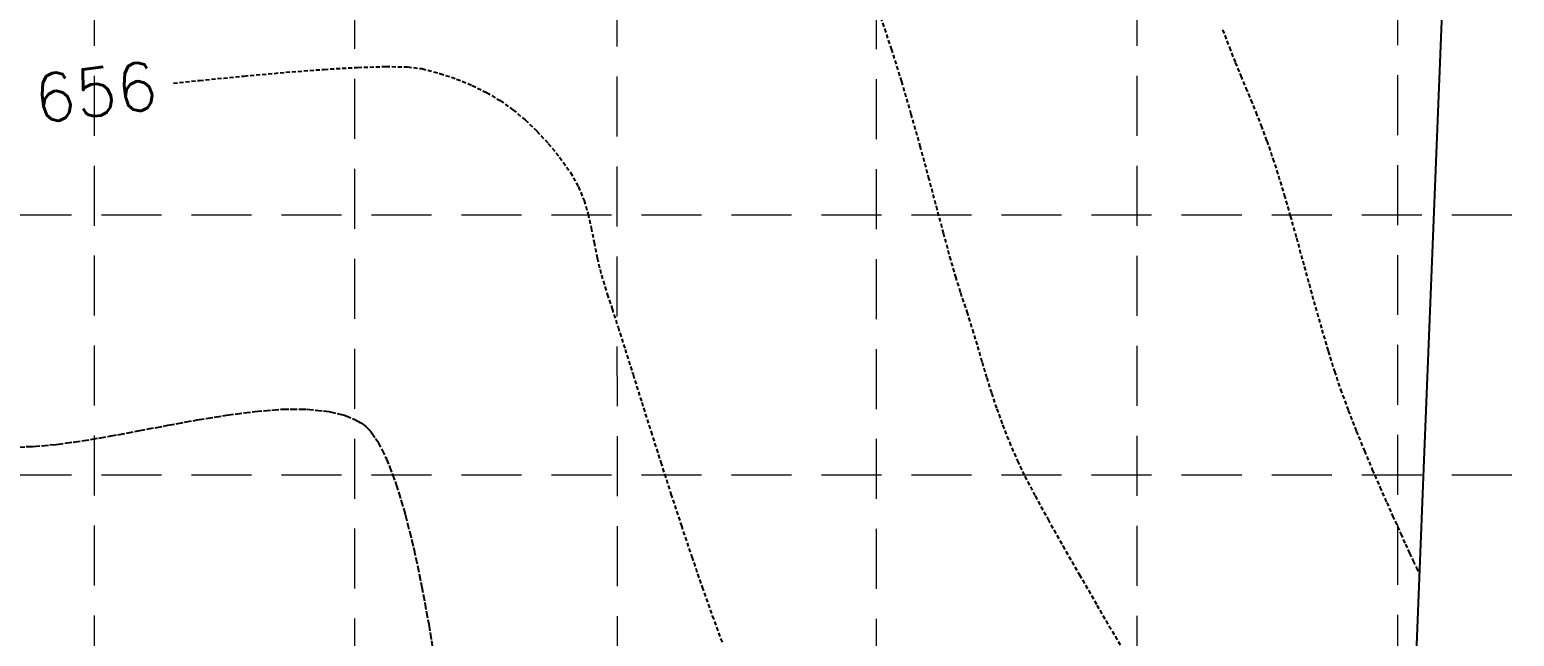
# Model space of a CAD drawing. Header units: inches. Extents: x 2507435 to 2508087, y 7097652 to 7098695.
# Drawn here: x 2507919.9 to 2508012.6, y 7097838.3 to 7097876.2 of the extents above; entities that cross this region are included whole.
import ezdxf

# ---------------------------------------------------------------- set-up
doc = ezdxf.new("R2010")
doc.units = ezdxf.units.IN
doc.header["$MEASUREMENT"] = 0
doc.linetypes.add('DASHED7', pattern=[0.5317999999999998, 0.4379999999999999, -0.0938])
doc.linetypes.add('HIDDEN', pattern=[0.375, 0.25, -0.125])
for name, color, linetype in [('CONT-MJR', 7, 'DASHED7'), ('CONT-MNR', 8, 'HIDDEN'), ('E-FENCE', 7, 'FENCE_LINE'), ('GRID', 254, 'HIDDEN')]:
    doc.layers.add(name, color=color, linetype=linetype)
doc.styles.get("Standard").update_dxf_attribs({"font": 'ARIAL.TTF'})
doc.linetypes.add('FENCE_LINE', pattern='A,0.75,-0.2,["x",Standard,S=0.1,R=0,X=-0.1,Y=-0.05],-0.075', length=1.025)

msp = doc.modelspace()

# ---------------------------------------------------------------- linework, layer by layer
at = {"layer": 'CONT-MJR', "color": 35, "extrusion": (0.1796248481936388, -0.9837351848497706, 0), "elevation": -6531919.934169946}
msp.add_lwpolyline([(3742087.997297038, 655.0000000000009), (3742089.877754453, 655.0000000000009)], dxfattribs=at)
at = {"layer": 'CONT-MJR', "color": 35, "elevation": 655}
for points in [[(2507930.351028953, 7097851.790083166), (2507932.177250726, 7097852.087821141)], [(2507939.550884076, 7097852.084170733), (2507940.194125265, 7097851.821075802)], [(2507940.194125265, 7097851.821075802), (2507940.575547394, 7097851.60252609)], [(2507923.146548294, 7097850.47620522), (2507924.865225504, 7097850.767621018)], [(2507926.661325348, 7097851.102236806), (2507928.501156829, 7097851.452306288)], [(2507940.575547394, 7097851.60252609), (2507940.751228276, 7097851.479639396)], [(2507940.751228276, 7097851.479639396), (2507940.898124913, 7097851.358867492)], [(2507941.186506487, 7097851.057586853), (2507941.605529452, 7097850.464887859)], [(2507918.591088902, 7097850.073736425), (2507920.076225748, 7097850.133958789)], [(2507920.076225748, 7097850.133958789), (2507921.53898471, 7097850.255735712)], [(2507942.764704174, 7097847.81706489), (2507943.344973797, 7097845.895576485)], [(2507943.879519073, 7097843.742717963), (2507944.368172094, 7097841.42985633)], [(2507944.810764957, 7097839.028358583), (2507945.207129754, 7097836.609591728)]]:
    msp.add_lwpolyline(points, dxfattribs=at)
at = {"layer": 'CONT-MJR', "color": 35, "extrusion": (0.1289143048340377, -0.9916557376474745, 0), "elevation": -6715317.414659755}
msp.add_lwpolyline([(3402020.000917693, 655.0000000000009), (3402021.78468232, 655.0000000000009)], dxfattribs=at)
at = {"layer": 'CONT-MJR', "color": 35, "extrusion": (0.07985940901254306, -0.9968061370157024, 0), "elevation": -6874900.627207647}
msp.add_lwpolyline([(3066754.240089277, 655.0000000000009), (3066755.923313349, 655.0000000000009)], dxfattribs=at)
at = {"layer": 'CONT-MJR', "color": 35, "extrusion": (0.007174696216609757, -0.9999742615358655, 0), "elevation": -7079676.088141561}
msp.add_lwpolyline([(2558796.008702949, 655.0000000000009), (2558797.561867675, 655.0000000000009)], dxfattribs=at)
at = {"layer": 'CONT-MJR', "color": 35, "extrusion": (-0.09979301124767313, -0.9950082185118482, 0), "elevation": -7312696.137729752}
msp.add_lwpolyline([(1787102.032021591, 655), (1787103.433729028, 655)], dxfattribs=at)
at = {"layer": 'CONT-MJR', "color": 35, "extrusion": (-0.2374148944055076, -0.9714083425184394, 0), "elevation": -7490334.932173883}
msp.add_lwpolyline([(751096.59130461, 655), (751097.5991914338, 655)], dxfattribs=at)
at = {"layer": 'CONT-MJR', "color": 35, "extrusion": (-0.1831500372740109, 0.9830849728515478, 0), "elevation": 6518463.896644579}
msp.add_lwpolyline([(-3765474.880699094, 655), (-3765476.707702753, 655)], dxfattribs=at)
at = {"layer": 'CONT-MJR', "color": 35, "extrusion": (0.7224021604425335, 0.6914731510246513, 0), "elevation": 6719715.567688334}
msp.add_lwpolyline([(3393329.36073582, 655.0000000000009), (3393328.94368192, 655.0000000000009)], dxfattribs=at)
at = {"layer": 'CONT-MJR', "color": 35, "extrusion": (0.1358732718177253, -0.9907262255565594, 0), "elevation": -6691266.888466706}
msp.add_lwpolyline([(3449071.777429409, 655), (3449073.400040725, 655)], dxfattribs=at)
at = {"layer": 'CONT-MJR', "color": 35, "extrusion": (0.8878405652514484, 0.4601512041644449, 0), "elevation": 5492736.731068209}
msp.add_lwpolyline([(5147727.219057804, 655), (5147726.059985195, 655)], dxfattribs=at)
at = {"layer": 'CONT-MJR', "color": 35, "extrusion": (0.9327207406715404, 0.3605995284538419, 0), "elevation": 4898690.808927439}
msp.add_lwpolyline([(5715948.630280577, 655), (5715946.894765092, 655)], dxfattribs=at)
at = {"layer": 'CONT-MJR', "color": 35, "extrusion": (0.9705304703238515, 0.2409784350786676, 0), "elevation": 4144463.23048856}
msp.add_lwpolyline([(6284315.452782322, 655), (6284313.234553644, 655)], dxfattribs=at)
at = {"layer": 'CONT-MJR', "color": 35, "extrusion": (0.9834377394218093, 0.1812462763229123, 0), "elevation": 3752864.469122778}
msp.add_lwpolyline([(6525729.552596162, 655), (6525727.110654339, 655)], dxfattribs=at)
at = {"layer": 'CONT-MNR', "color": 35, "extrusion": (0.948463710008198, 0.3168857693199319, 0), "elevation": 4627937.628038673}
msp.add_lwpolyline([(5937337.751119887, 657), (5937335.661354646, 657)], dxfattribs=at)
at = {"layer": 'CONT-MNR', "color": 35, "extrusion": (0.9358729001805923, 0.3523377849558107, 0), "elevation": 4848013.98801918}
msp.add_lwpolyline([(5759048.777819811, 658), (5759047.594131006, 658)], dxfattribs=at)
at = {"layer": 'CONT-MNR', "color": 35, "extrusion": (0.9549381415325763, 0.2968048952532779, 0), "elevation": 4501643.798406666}
msp.add_lwpolyline([(6033652.671216388, 657.0000000000009), (6033650.546239165, 657.0000000000009)], dxfattribs=at)
at = {"layer": 'CONT-MNR', "color": 35, "extrusion": (0.9305642954063955, 0.3661285185761942, 0), "elevation": 4932584.939203417}
msp.add_lwpolyline([(5686780.691836064, 658.0000000000009), (5686779.673435461, 658.0000000000009)], dxfattribs=at)
at = {"layer": 'CONT-MNR', "color": 35, "extrusion": (0.9258170763419437, 0.3779718787868431, 0), "elevation": 5004741.616651582}
msp.add_lwpolyline([(5623381.419325103, 658.0000000000009), (5623380.518887408, 658.0000000000009)], dxfattribs=at)
at = {"layer": 'CONT-MNR', "color": 35}
for points, elevation in [([(2507930.493682109, 7097873.016996641), (2507933.280222759, 7097873.294152622)], 656), ([(2507933.280222759, 7097873.294152622), (2507935.893768674, 7097873.528457486)], 656), ([(2507935.893768674, 7097873.528457486), (2507938.277707299, 7097873.711265263)], 656), ([(2507942.130312454, 7097873.887805685), (2507943.485753875, 7097873.864246391)], 656), ([(2507995.55151801, 7097873.302843078), (2507995.871000172, 7097872.537200738)], 658), ([(2507947.527024359, 7097872.710311376), (2507948.429927974, 7097872.260694303)], 656), ([(2507995.871000172, 7097872.537200738), (2507996.18129178, 7097871.793508258)], 658), ([(2507950.075794187, 7097871.185020613), (2507950.837639065, 7097870.550910231)], 656), ([(2507996.18129178, 7097871.793508258), (2507996.494060246, 7097871.025717245)], 658), ([(2507950.837639065, 7097870.550910231), (2507951.571346644, 7097869.847248308)], 656), ([(2507974.941663285, 7097870.91836793), (2507975.503796954, 7097868.913061742)], 657), ([(2507997.173697395, 7097869.233646055), (2507997.563900901, 7097868.117269093)], 658), ([(2507997.563900901, 7097868.117269093), (2507997.910197443, 7097867.049636047)], 658), ([(2507997.910197443, 7097867.049636047), (2507998.271823892, 7097865.849910966)], 658), ([(2507954.164561472, 7097866.368358565), (2507954.518001756, 7097865.511894707)], 656), ([(2507976.515046198, 7097865.155070871), (2507976.960466088, 7097863.481203672)], 657), ([(2507954.771075251, 7097864.664847155), (2507954.964898471, 7097863.800809126)], 656), ([(2507998.646200863, 7097864.545863701), (2507999.030748968, 7097863.165264107)], 658), ([(2507976.960466088, 7097863.481203672), (2507977.363285699, 7097861.996633621)], 657), ([(2507955.602031647, 7097860.842684393), (2507955.970018931, 7097859.646616664)], 656), ([(2507977.72165719, 7097860.74076946), (2507978.033732719, 7097859.753019931)], 657), ([(2507999.820041028, 7097860.285487335), (2508000.21962621, 7097858.841849864)], 658), ([(2507979.676841712, 7097854.431751026), (2507979.975349569, 7097853.470782958)], 657), ([(2508001.790708907, 7097853.690269299), (2508002.269475659, 7097852.38314959)], 658), ([(2507979.975349569, 7097853.470782958), (2507980.300569747, 7097852.492672716)], 657), ([(2507958.703172204, 7097851.050985474), (2507959.315661865, 7097849.125820733)], 656), ([(2507959.315661865, 7097849.125820733), (2507959.949987193, 7097847.155430994)], 656), ([(2507982.057484239, 7097848.273629385), (2507982.70573274, 7097847.035881676)], 657), ([(2508003.771355394, 7097848.67459997), (2508004.241739612, 7097847.590241261)], 658), ([(2507959.949987193, 7097847.155430994), (2507960.597518976, 7097845.175631117)], 656), ([(2507960.597518976, 7097845.175631117), (2507961.249628007, 7097843.222235965)], 656), ([(2508005.555247175, 7097844.659032866), (2508005.837379673, 7097844.026620266)], 658), ([(2508005.837379673, 7097844.026620266), (2508006.096109111, 7097843.463077221)], 658), ([(2507961.897685076, 7097841.331060398), (2507962.533060974, 7097839.53791928)], 656), ([(2507986.564366502, 7097840.209662594), (2507987.699920399, 7097838.25775776)], 657), ([(2507962.533060974, 7097839.53791928), (2507963.147126491, 7097837.878627473)], 656)]:
    msp.add_lwpolyline(points, dxfattribs=dict(at, elevation=elevation))
at = {"layer": 'CONT-MNR', "color": 35, "extrusion": (0.05837557576318418, -0.9982946920395384, 0), "elevation": -6939367.309783398}
msp.add_lwpolyline([(2918003.935187457, 656), (2918006.036489604, 656)], dxfattribs=at)
at = {"layer": 'CONT-MNR', "color": 35, "extrusion": (0.03068593441247431, -0.9995290758298296, 0), "elevation": -7017572.779714048}
msp.add_lwpolyline([(2724564.216621936, 656), (2724565.972335121, 656)], dxfattribs=at)
at = {"layer": 'CONT-MNR', "color": 35, "extrusion": (-0.1210101022570377, -0.9926512757014627, 0), "elevation": -7349200.043778201}
msp.add_lwpolyline([(1630598.858400746, 656), (1630599.764442907, 656)], dxfattribs=at)
at = {"layer": 'CONT-MNR', "color": 35, "extrusion": (-0.2579159494758854, -0.9661673576590925, 0), "elevation": -7504572.787811162}
msp.add_lwpolyline([(592439.1510653193, 656.0000000000009), (592440.3195301942, 656.0000000000009)], dxfattribs=at)
at = {"layer": 'CONT-MNR', "color": 35, "extrusion": (-0.3151694343267156, -0.9490354196057059, 0), "elevation": -7526561.079996007}
msp.add_lwpolyline([(143096.3621136616, 656.0000000000009), (143097.4623344298, 656.0000000000009)], dxfattribs=at)
at = {"layer": 'CONT-MNR', "color": 35, "extrusion": (-0.3785048076116866, -0.925599325094201, 0), "elevation": -7519056.38648532}
msp.add_lwpolyline([(-365225.4529623403, 656.0000000000009), (-365224.4062832319, 656.0000000000009)], dxfattribs=at)
at = {"layer": 'CONT-MNR', "color": 35, "extrusion": (0.1066461175203522, -0.9942970409378856, 0), "elevation": -6789933.087590526}
msp.add_lwpolyline([(3250586.840929104, 656.0000000000009), (3250588.468661172, 656.0000000000009)], dxfattribs=at)
at = {"layer": 'CONT-MNR', "color": 35, "extrusion": (0.5139160423185521, 0.8578404871814085, 0), "elevation": 7377717.129513018}
msp.add_lwpolyline([(1496290.718143389, 656), (1496289.731429765, 656)], dxfattribs=at)
at = {"layer": 'CONT-MNR', "color": 35, "extrusion": (0.9595903730122932, 0.2814006325901349, 0), "elevation": 4403973.976248014}
msp.add_lwpolyline([(6105304.989793349, 657), (6105302.867045537, 657)], dxfattribs=at)
at = {"layer": 'CONT-MNR', "color": 35, "extrusion": (0.5795961746524733, 0.8149038436086922, 0), "elevation": 7237680.780262372}
msp.add_lwpolyline([(2070161.811673818, 656), (2070160.830670571, 656)], dxfattribs=at)
at = {"layer": 'CONT-MNR', "color": 35, "extrusion": (0.9316105376997837, 0.3634581214482899, 0), "elevation": 4916254.831670075}
msp.add_lwpolyline([(5700899.748462126, 658), (5700898.849011224, 658)], dxfattribs=at)
at = {"layer": 'CONT-MNR', "color": 35, "extrusion": (0.73595445664987, 0.677031046361387, 0), "elevation": 6651216.385614068}
msp.add_lwpolyline([(3525747.870230621, 656), (3525746.814132195, 656)], dxfattribs=at)
at = {"layer": 'CONT-MNR', "color": 35, "extrusion": (0.9379593486571753, 0.3467452382753187, 0), "elevation": 4813551.754142904}
msp.add_lwpolyline([(5787877.742900644, 658.0000000000009), (5787876.725656928, 658.0000000000009)], dxfattribs=at)
at = {"layer": 'CONT-MNR', "color": 35, "extrusion": (0.7711479452540855, 0.6366559875870186, 0), "elevation": 6452903.094949583}
msp.add_lwpolyline([(3876804.309326751, 656), (3876803.200790244, 656)], dxfattribs=at)
at = {"layer": 'CONT-MNR', "color": 35, "extrusion": (0.9650724190005803, 0.2619832553511175, 0), "elevation": 4279900.790142937}
msp.add_lwpolyline([(6192909.934851927, 657.0000000000009), (6192907.930613459, 657.0000000000009)], dxfattribs=at)
at = {"layer": 'CONT-MNR', "color": 35, "extrusion": (0.8154569878076209, 0.5788176751238007, 0), "elevation": 6153499.371148149}
msp.add_lwpolyline([(4336358.714376237, 656), (4336357.543846312, 656)], dxfattribs=at)
at = {"layer": 'CONT-MNR', "color": 35, "extrusion": (0.8744863354045199, 0.4850501512119891, 0), "elevation": 5635992.801984681}
msp.add_lwpolyline([(4990504.623259089, 656), (4990503.60290359, 656)], dxfattribs=at)
at = {"layer": 'CONT-MNR', "color": 35, "extrusion": (0.9662563710648262, 0.2575822691425653, 0), "elevation": 4251632.498855449}
msp.add_lwpolyline([(6212349.03278924, 657), (6212347.145344397, 657)], dxfattribs=at)
at = {"layer": 'CONT-MNR', "color": 35, "extrusion": (0.9611742663945549, 0.2759420765684157, 0), "elevation": 4369223.240867618}
msp.add_lwpolyline([(6130223.750098057, 658.0000000000009), (6130222.393375023, 658.0000000000009)], dxfattribs=at)
at = {"layer": 'CONT-MNR', "color": 35, "extrusion": (0.9581496988849931, 0.2862676274513011, 0), "elevation": 4434884.986299157}
msp.add_lwpolyline([(6082871.513323962, 656.0000000000009), (6082870.629278854, 656.0000000000009)], dxfattribs=at)
at = {"layer": 'CONT-MNR', "color": 35, "extrusion": (0.9817683788019747, 0.1900811678850445, 0), "elevation": 3811401.120743516}
msp.add_lwpolyline([(6491743.227946602, 656), (6491742.303660077, 656)], dxfattribs=at)
at = {"layer": 'CONT-MNR', "color": 35, "extrusion": (0.9799539561507964, 0.199224104526543, 0), "elevation": 3871745.940852457}
msp.add_lwpolyline([(6455933.705501268, 656.0000000000009), (6455932.708271435, 656.0000000000009)], dxfattribs=at)
at = {"layer": 'CONT-MNR', "color": 35, "extrusion": (0.9643673917482526, 0.2645666905199373, 0), "elevation": 4296490.651187819}
msp.add_lwpolyline([(6181414.784279279, 658), (6181413.302082676, 658)], dxfattribs=at)
at = {"layer": 'CONT-MNR', "color": 35, "extrusion": (0.971321192428423, 0.2377711949320747, 0), "elevation": 4123697.279949574}
msp.add_lwpolyline([(6297984.162219915, 656.0000000000009), (6297983.05707556, 656.0000000000009)], dxfattribs=at)
at = {"layer": 'CONT-MNR', "color": 35, "extrusion": (0.961614273682193, 0.2744047897735541, 0), "elevation": 4359394.159635306}
msp.add_lwpolyline([(6137204.407460035, 657), (6137203.101464275, 657)], dxfattribs=at)
at = {"layer": 'CONT-MNR', "color": 35, "extrusion": (0.9644949166569761, 0.2641014118531985, 0), "elevation": 4293507.999940134}
msp.add_lwpolyline([(6183485.374880335, 658), (6183483.871093565, 658)], dxfattribs=at)
at = {"layer": 'CONT-MNR', "color": 35, "extrusion": (0.9487796177256487, 0.3159386601674006, 0), "elevation": 4621985.773315649}
msp.add_lwpolyline([(5941944.313260654, 656.0000000000009), (5941943.362879104, 656.0000000000009)], dxfattribs=at)
at = {"layer": 'CONT-MNR', "color": 35, "extrusion": (0.9489337487888531, 0.315475419659811, 0), "elevation": 4619105.281700535}
msp.add_lwpolyline([(5944193.241121311, 657.0000000000009), (5944191.969395632, 657.0000000000009)], dxfattribs=at)
at = {"layer": 'CONT-MNR', "color": 35, "extrusion": (0.9519253714904601, 0.3063300297273344, 0), "elevation": 4561674.484599195}
msp.add_lwpolyline([(5988369.503708992, 656), (5988368.283217502, 656)], dxfattribs=at)
at = {"layer": 'CONT-MNR', "color": 35, "extrusion": (0.954182554686041, 0.2992250864028959, 0), "elevation": 4516926.60691303}
msp.add_lwpolyline([(6022202.736559305, 657), (6022201.569678979, 657)], dxfattribs=at)
at = {"layer": 'CONT-MNR', "color": 35, "extrusion": (0.9620925473710813, 0.2727231752033992, 0), "elevation": 4348678.92060223}
msp.add_lwpolyline([(6144807.310728408, 658.0000000000009), (6144805.846097592, 658.0000000000009)], dxfattribs=at)
at = {"layer": 'CONT-MNR', "color": 35, "extrusion": (0.9533584293901772, 0.3018405292711611, 0), "elevation": 4533402.696823083}
msp.add_lwpolyline([(6009799.396596021, 656.0000000000009), (6009797.942666336, 656.0000000000009)], dxfattribs=at)
at = {"layer": 'CONT-MNR', "color": 35, "extrusion": (0.9577690861641956, 0.2875384801869165, 0), "elevation": 4442971.686974191}
msp.add_lwpolyline([(6076968.019236942, 657.0000000000009), (6076966.931133297, 657.0000000000009)], dxfattribs=at)
at = {"layer": 'CONT-MNR', "color": 35, "extrusion": (0.9592514076895499, 0.2825539538665444, 0), "elevation": 4411330.805925922}
msp.add_lwpolyline([(6099984.242718526, 658.0000000000009), (6099982.838693001, 658.0000000000009)], dxfattribs=at)
at = {"layer": 'CONT-MNR', "color": 35, "extrusion": (0.9592927622572723, 0.2824135200035803, 0), "elevation": 4410416.80337696}
msp.add_lwpolyline([(6100635.058240422, 657.0000000000009), (6100634.023114334, 657.0000000000009)], dxfattribs=at)
at = {"layer": 'CONT-MNR', "color": 35, "extrusion": (0.953936004524136, 0.3000101652819914, 0), "elevation": 4521859.570088005}
msp.add_lwpolyline([(6018487.96224125, 656.0000000000009), (6018486.311605815, 656.0000000000009)], dxfattribs=at)
at = {"layer": 'CONT-MNR', "color": 35, "extrusion": (0.9584338465001616, 0.285314846937387, 0), "elevation": 4428855.859398536}
msp.add_lwpolyline([(6087261.095119977, 657.0000000000009), (6087260.087301188, 657.0000000000009)], dxfattribs=at)
at = {"layer": 'CONT-MNR', "color": 35, "extrusion": (0.9547662410031398, 0.2973574028685591, 0), "elevation": 4505154.753912116}
msp.add_lwpolyline([(6031020.705897403, 658.0000000000009), (6031019.389610105, 658.0000000000009)], dxfattribs=at)
at = {"layer": 'CONT-MNR', "color": 35, "extrusion": (0.9539819677528156, 0.2998639778340603, 0), "elevation": 4520937.22666266}
msp.add_lwpolyline([(6019179.183838839, 656), (6019177.373248892, 656)], dxfattribs=at)
at = {"layer": 'CONT-MNR', "color": 35, "extrusion": (0.9477086198282975, 0.3191369171737169, 0), "elevation": 4642042.060862274}
msp.add_lwpolyline([(5926302.366546575, 658.0000000000009), (5926301.164795305, 658.0000000000009)], dxfattribs=at)
at = {"layer": 'CONT-MNR', "color": 35, "extrusion": (0.9536317200977845, 0.3009759831337723, 0), "elevation": 4527951.67024775}
msp.add_lwpolyline([(6013902.504194452, 656), (6013900.57040299, 656)], dxfattribs=at)
at = {"layer": 'CONT-MNR', "color": 35, "extrusion": (0.9404638745282003, 0.339893660881467, 0), "elevation": 4771179.938845403}
msp.add_lwpolyline([(5822827.250309375, 657.0000000000009), (5822826.168551545, 657.0000000000009)], dxfattribs=at)
at = {"layer": 'CONT-MNR', "color": 35, "extrusion": (0.9321770232329266, 0.362002758769322, 0), "elevation": 4907344.233858801}
msp.add_lwpolyline([(5708551.16532121, 658), (5708549.783792784, 658)], dxfattribs=at)
at = {"layer": 'CONT-MNR', "color": 35, "extrusion": (0.9301279363977686, 0.3672356490489843, 0), "elevation": 4939326.97687898}
msp.add_lwpolyline([(5680890.037087937, 657.0000000000009), (5680888.877355183, 657.0000000000009)], dxfattribs=at)
at = {"layer": 'CONT-MNR', "color": 35, "extrusion": (0.9263753496493958, 0.3766015288895674, 0), "elevation": 4996413.51693135}
msp.add_lwpolyline([(5630756.612699003, 658), (5630755.269537178, 658)], dxfattribs=at)
at = {"layer": 'CONT-MNR', "color": 35, "extrusion": (0.9186305711021814, 0.3951175443288747, 0), "elevation": 5108393.323555993}
msp.add_lwpolyline([(5529355.032300862, 657.0000000000009), (5529353.767214235, 657.0000000000009)], dxfattribs=at)
at = {"layer": 'CONT-MNR', "color": 35, "extrusion": (0.921473076523633, 0.3884422341121921, 0), "elevation": 5068162.147675607}
msp.add_lwpolyline([(5566263.143479943, 658.0000000000009), (5566261.866775735, 658.0000000000009)], dxfattribs=at)
at = {"layer": 'CONT-MNR', "color": 35, "extrusion": (0.9006896095834781, 0.4344631482512203, 0), "elevation": 5342666.886968361}
msp.add_lwpolyline([(5303333.47679075, 657), (5303332.41000584, 657)], dxfattribs=at)
at = {"layer": 'CONT-MNR', "color": 35, "extrusion": (0.9141656798981502, 0.4053407328364038, 0), "elevation": 5169778.146626834}
msp.add_lwpolyline([(5472012.390842807, 658.0000000000009), (5472011.331951093, 658.0000000000009)], dxfattribs=at)
at = {"layer": 'CONT-MNR', "color": 35, "extrusion": (0.8773636163682014, 0.4798260983661808, 0), "elevation": 5606145.02651765}
msp.add_lwpolyline([(5023997.187367868, 657.0000000000009), (5023995.511937176, 657.0000000000009)], dxfattribs=at)
at = {"layer": 'CONT-MNR', "color": 35, "extrusion": (0.911885167920432, 0.4104454172319696, 0), "elevation": 5200290.878829215}
msp.add_lwpolyline([(5443022.035405256, 658), (5443021.128076301, 658)], dxfattribs=at)
at = {"layer": 'CONT-MNR', "color": 35, "extrusion": (0.8719924110813123, 0.4895193918698211, 0), "elevation": 5661475.632545173}
msp.add_lwpolyline([(4961560.906046679, 657.0000000000009), (4961559.005244861, 657.0000000000009)], dxfattribs=at)
at = {"layer": 'CONT-MNR', "color": 35, "extrusion": (0.910964720051687, 0.4124842770593219, 0), "elevation": 5212453.903584132}
msp.add_lwpolyline([(5431374.460312036, 658), (5431373.733071165, 658)], dxfattribs=at)
at = {"layer": 'CONT-MNR', "color": 35, "extrusion": (0.9127061593900138, 0.4086165275799924, 0), "elevation": 5189368.755934678}
msp.add_lwpolyline([(5453434.536162866, 658.0000000000009), (5453434.01755638, 658.0000000000009)], dxfattribs=at)
at = {"layer": 'CONT-MNR', "color": 35, "extrusion": (0.8684117488614125, 0.4958437601094352, 0), "elevation": 5697384.765996551}
msp.add_lwpolyline([(4920282.606580593, 657), (4920280.533467019, 657)], dxfattribs=at)
at = {"layer": 'CONT-MNR', "color": 35, "extrusion": (0.9055596309239281, 0.4242189939652857, 0), "elevation": 5282189.087977227}
msp.add_lwpolyline([(5363576.683829813, 658), (5363576.136386074, 658)], dxfattribs=at)
at = {"layer": 'CONT-MNR', "color": 35, "extrusion": (0.9459990288458704, 0.3241694578807048, 0), "elevation": 4673432.896005638}
msp.add_lwpolyline([(5901548.356457739, 656), (5901546.357327182, 656)], dxfattribs=at)
at = {"layer": 'CONT-MNR', "color": 35, "extrusion": (0.9041972651423211, 0.4271150965596361, 0), "elevation": 5299328.347407427}
msp.add_lwpolyline([(5346642.834369991, 658.0000000000009), (5346642.359902373, 658.0000000000009)], dxfattribs=at)
at = {"layer": 'CONT-MNR', "color": 35, "extrusion": (0.9057869500106162, 0.4237334081595, 0), "elevation": 5279312.595661506}
msp.add_lwpolyline([(5366406.989376426, 658.0000000000009), (5366406.588232247, 658.0000000000009)], dxfattribs=at)
at = {"layer": 'CONT-MNR', "color": 35, "extrusion": (0.8659810754321491, 0.5000767710995769, 0), "elevation": 5721333.916008297}
msp.add_lwpolyline([(4892411.667200263, 657.0000000000009), (4892409.474939642, 657.0000000000009)], dxfattribs=at)
at = {"layer": 'CONT-MNR', "color": 35, "extrusion": (0.8633978745923276, 0.5045236467693573, 0), "elevation": 5746418.491597978}
msp.add_lwpolyline([(4862919.365531627, 657), (4862917.094664256, 657)], dxfattribs=at)
at = {"layer": 'E-FENCE'}
for p, q in [((2508009.055162306, 7097900.056734563), (2508006.983710875, 7097849.264495659)), ((2508006.983710875, 7097849.264495659), (2508005.150985906, 7097803.309335324))]:
    msp.add_line(p, q, dxfattribs=at)
at = {"layer": 'GRID', "color": 252, "linetype": 'HIDDEN', "lineweight": 0, "ltscale": 15}
for p, q in [((2507923.935448663, 7097734.560891309), (2507923.875717608, 7098678.232320917)), ((2507940.194048754, 7097734.365604504), (2507940.146812167, 7098678.232320917)), ((2507956.613930757, 7097734.516061086), (2507956.489770343, 7098678.597135853)), ((2507972.796835263, 7097734.346731215), (2507972.760864903, 7098678.597135853)), ((2507989.082534832, 7097734.545898625), (2507989.031959463, 7098678.597135853)), ((2508005.38404243, 7097734.600608988), (2508005.303054022, 7098678.597135853)), ((2507451.859497611, 7097864.623191918), (2508070.16109088, 7097864.623191918)), ((2507451.859497611, 7097848.352097359), (2508070.16109088, 7097848.352097359))]:
    msp.add_line(p, q, dxfattribs=at)

# ---------------------------------------------------------------- texts
at = {"layer": 'CONT-MNR', "color": 35, "insert": (2507920.005387038, 7097873.327854661, 656), "char_height": 3, "width": 12, "attachment_point": 1, "rotation": 6.803378575433381}
msp.add_mtext('\\Ftxt.shx;\\W1.0000000000;\\T1.0000000000;\\o\\l656', dxfattribs=at)

doc.saveas('drawing.dxf')
